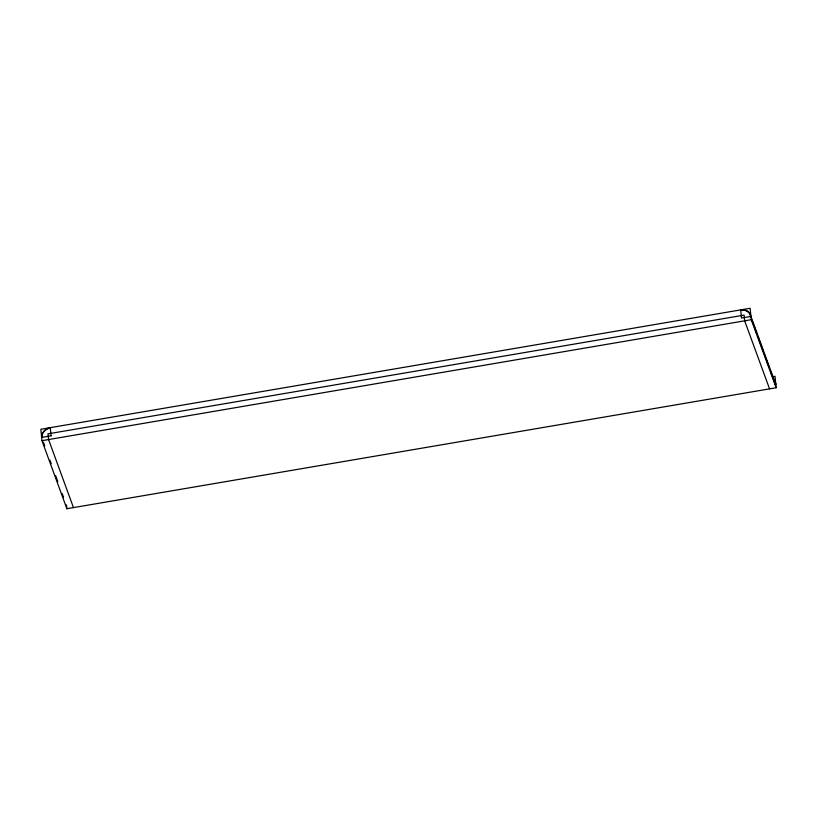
<?xml version="1.0" encoding="UTF-8"?>
<svg xmlns="http://www.w3.org/2000/svg" width="817" height="817" viewBox="0 0 817 817"><rect width="100%" height="100%" fill="white"/><g stroke="black" fill="none" stroke-linecap="round" stroke-linejoin="round"><path stroke-width="1.23" d="M41.973 440.69L751.252 319.702L776.15 387.738L66.871 508.725L41.973 440.69L40.85 429.262L750.129 308.275L751.252 319.702M772.514 376.739L775.027 376.31L776.15 387.738M751.865 320.08L756.675 333.213M758.421 337.983L763.221 351.116M764.099 353.506L768.899 366.629M770.645 371.408L775.456 384.531A9.242 7.802 -20.1 0 0 775.027 382.754M769.553 388.861L744.655 320.826L744.093 315.117L48.009 433.847L48.571 439.556L73.469 507.602M43.393 442.201L44.71 445.776M49.949 460.104L51.257 463.688M55.627 475.617L57.813 481.591M62.184 493.529L63.491 497.104M66.494 504.916L66.871 508.725M774.118 381.151A9.242 7.802 -20.1 0 1 774.771 382.193M774.026 380.446A9.63 8.119 -20.1 0 1 775.833 384.47L750.935 316.434A9.63 8.119 -20.1 0 0 740.702 309.888M41.647 437.422A9.63 8.119 -20.1 0 1 50.286 427.659M51.083 435.818L42.024 437.361A9.242 7.802 -20.1 0 1 50.317 427.985L51.083 435.818M750.557 316.496L741.499 318.048L740.733 310.215A9.242 7.802 -20.1 0 1 750.557 316.496"/></g></svg>
